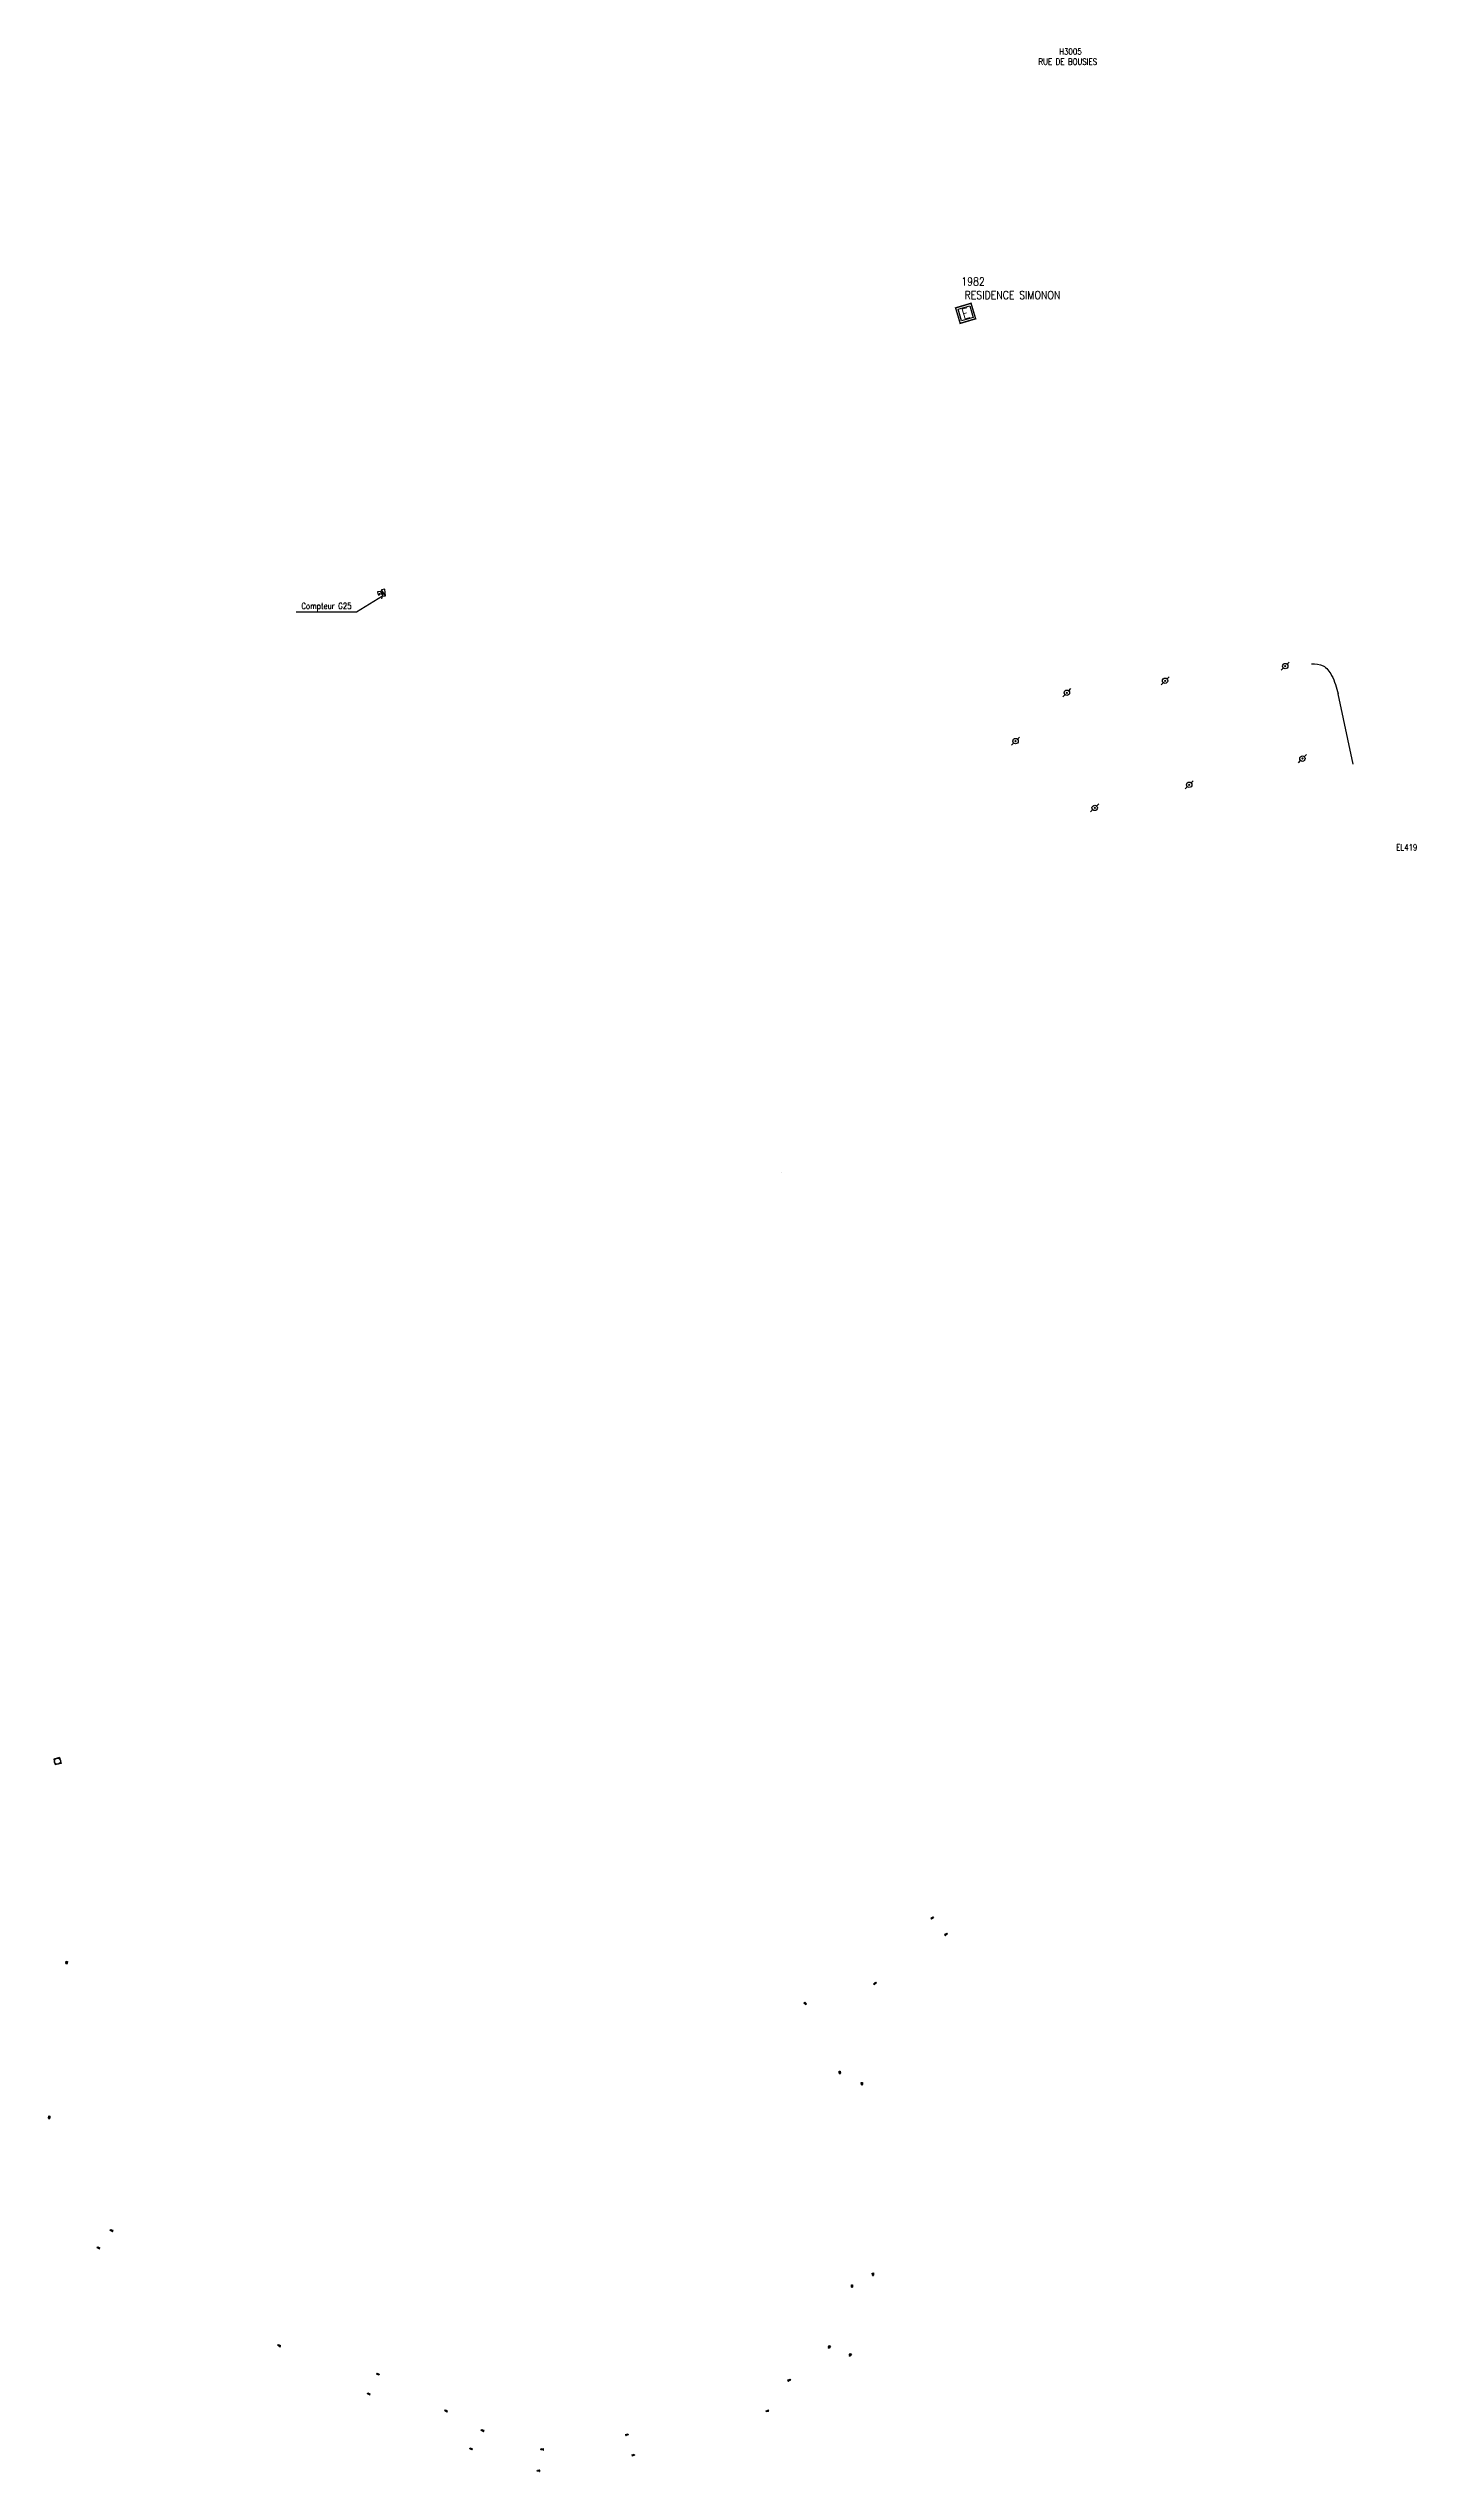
# Model space of a CAD drawing. Header units: millimetres. Extents: x 116000 to 116971, y 129059 to 129946.
# Drawn here: x 116632 to 116971, y 129059 to 129660 of the extents above; entities that cross this region are included whole.
import ezdxf
from ezdxf.enums import TextEntityAlignment as Align

# ---------------------------------------------------------------- set-up
doc = ezdxf.new("R2010")
doc.units = ezdxf.units.MM
doc.layers.get('0').update_dxf_attribs({"linetype": 'CONTINUOUS'})
for name, color, linetype in [('G_210', 7, 'CONTINUOUS'), ('M_200', 7, 'CONTINUOUS'), ('W0008', 7, 'CONTINUOUS'), ('W0100', 7, 'CONTINUOUS'), ('w0400', 7, 'CONTINUOUS'), ('W0420', 7, 'CONTINUOUS'), ('W0432', 7, 'CONTINUOUS'), ('W0473', 7, 'CONTINUOUS')]:
    doc.layers.add(name, color=color, linetype=linetype)
doc.styles.add('M_ROMANS', font='ROMANS.shx', dxfattribs={"width": 0.75})
doc.styles.get("Standard").update_dxf_attribs({"font": 'romans.shx', "width": 0.85})
doc.dimstyles.get("Standard").update_dxf_attribs({"dimtxt": 1.5, "dimasz": 1, "dimexe": 1.25, "dimexo": 0.625, "dimgap": 0.25, "dimtad": 2, "dimzin": 0, "dimdsep": 46, "dimtxsty": 'Standard', "dimblk1": 'OBLIQUE', "dimblk2": 'OBLIQUE', "dimsah": 1, "dimcen": -0.5, "dimse1": 1, "dimse2": 1, "dimadec": 0, "dimazin": 0, "dimtfac": 1, "dimtofl": 0, "dimtmove": 2, "dimatfit": 3, "dimldrblk": 'OBLIQUE', "dimfxl": 0, "dimtolj": 1, "dimtzin": 0, "dimarcsym": 0})

# ---------------------------------------------------------------- blocks, each defined once
blk = doc.blocks.new('M_200_56')
at = {"color": 0, "linetype": 'Continuous', "const_width": 0.35, "flags": 128}
blk.add_lwpolyline([(2, 2), (2, -2), (-2, -2), (-2, 2)], close=True, dxfattribs=at)
at = {"color": 0, "linetype": 'Continuous'}
blk.add_lwpolyline([(-1.5, 1.5), (1.5, 1.5), (1.5, -1.5), (-1.5, -1.5)], close=True, dxfattribs=at)
at = {"color": 0, "linetype": 'Continuous', "width": 0.85}
blk.add_text('E', height=2.5, dxfattribs=at).set_placement((0, 0), align=Align.MIDDLE_CENTER)
for tag, p in [('NUM', (0, 15.06)), ('NOM', (0, 8.65))]:
    blk.add_attdef(tag, text='', height=4, dxfattribs=at).set_placement(p, align=Align.MIDDLE)
at = {"color": 0, "linetype": 'Continuous', "style": 'M_ROMANS', "width": 0.75, "flags": 3}
for tag, p in [('DEF_LEG', (-0.13, -4.99)), ('DEF_COUP', (-0.13, -7.49)), ('DEF_TYPE', (-0.13, -9.99))]:
    blk.add_attdef(tag, text='', height=1.2, dxfattribs=at).set_placement(p, align=Align.MIDDLE)
blk = doc.blocks.new('T473')
for p, q in [((-0.166667, 0.166667), (0.166667, -0.166667)), ((-0.166667, -0.166667), (0.166667, 0.166667)), ((0.500001, 0.500001), (1.000002, 1.000002)), ((-1.000002, -1.000002), (-0.500001, -0.500001))]:
    blk.add_line(p, q)
blk.add_ellipse((0, 0), major_axis=(0.471405, 0.471405), ratio=1, start_param=5.4977871438, end_param=11.780972451)
blk = doc.blocks.new('T400')
at = {"color": 0, "linetype": 'ByBlock', "lineweight": -2}
for p, q in [((-0.15, -0.25), (-0.15, 0.3)), ((-0.15, 0.3), (0.15, 0.3)), ((-0.15, 0.15), (0.15, 0.15)), ((-0.15, 0), (0.15, 0)), ((0.15, 0.3), (0.15, -0.25)), ((-0.15, -0.15), (0.15, -0.15)), ((-0.15, -0.25), (-0.15, -0.3)), ((-0.15, -0.3), (0.15, -0.3)), ((0.15, -0.3), (0.15, -0.25))]:
    blk.add_line(p, q, dxfattribs=at)
blk = doc.blocks.new('*U10')
at = {"flags": 128}
for points in [[(0.8, 0.8), (-0.8, 0.8)], [(-0.8, 0.8), (-0.8, 0)], [(0.8, 0.8), (-0.8, 0)], [(-0.8, 0), (0.8, 0)], [(0.8, 0), (0.8, 0.8)], [(-0.41, -0.25), (-0.41, -1.05)], [(-0.41, -1.05), (0.39, -1.05)], [(-0.4, -0.25), (0.4, -0.25)], [(-0.01, -0.65), (0.39, -0.65)], [(0.39, -1.05), (0.39, -0.65)]]:
    blk.add_lwpolyline(points, dxfattribs=at)
blk = doc.blocks.new('T420')
for p, q in [((0.75, 0.75), (-0.75, 0.75)), ((-0.75, 0.75), (-0.75, -0.75)), ((0.75, 0.75), (0.75, -0.75)), ((0.75, -0.75), (-0.75, -0.75))]:
    blk.add_line(p, q)
blk.add_ellipse((0, 0), major_axis=(-0.53, 0.53), ratio=1, start_param=3.926991, end_param=10.210176)
blk = doc.blocks.new('_OBLIQUE')
at = {"color": 0, "linetype": 'ByBlock'}
blk.add_line((-0.5, -0.5), (0.5, 0.5), dxfattribs=at)

msp = doc.modelspace()

# ---------------------------------------------------------------- linework, layer by layer
at = {"layer": 'W0008', "color": 252, "flags": 128}
msp.add_lwpolyline([(116955.47, 129482.52), (116951.72, 129499.91)], dxfattribs=at)
at = {"layer": 'W0008', "color": 252}
msp.add_spline([(116945.08, 129507.4), (116947.99, 129506.89), (116950.1, 129504.5), (116951.72, 129499.91)], degree=3, dxfattribs=at)
at = {"layer": 'W0100', "color": 252, "flags": 128}
msp.add_lwpolyline([(116813.85, 129381.31), (116813.86, 129381.27)], dxfattribs=at)

# ---------------------------------------------------------------- block references
at = {"layer": 'M_200'}
ref = msp.add_blockref('M_200_56', (116859.39, 129594.25), dxfattribs=dict(at, rotation=16.59211639412919))
ref.add_attrib('NUM', '1982', dxfattribs={"layer": '0', "color": 0, "linetype": 'Continuous', "height": 2, "width": 0.85}).set_placement((116861.23, 129602.15), align=Align.MIDDLE)
ref.add_attrib('NOM', 'RESIDENCE SIMONON', dxfattribs={"layer": '0', "color": 0, "linetype": 'Continuous', "height": 2, "width": 0.85}).set_placement((116871, 129598.77), align=Align.MIDDLE)
at = {"layer": 'w0400'}
for p, rotation in [((116851.09, 129196.49), 306.6188837599719), ((116854.5, 129192.43), 305.8016873714885), ((116636.57, 129185.44), 353.1314964660642), ((116836.92, 129180.24), 311.1500191879897), ((116819.64, 129175.27), 42.72956281792074), ((116828.18, 129158.23), 3.384061697861438), ((116833.68, 129155.4), 3.660588888623621), ((116632.25, 129147.08), 354.625025747218), ((116647.74, 129118.97), 61.88153118294327), ((116644.5, 129114.69), 60.67203263245869), ((116831.23, 129105.24), 359.0241795244149), ((116836.41, 129108.16), 2.548005712346899), ((116689.28, 129090.45), 61.41463812062092), ((116825.6, 129090.16), 326.6604464738965), ((116830.81, 129088.21), 326.6604464738965), ((116713.73, 129083.38), 241.2689724991966), ((116815.62, 129081.88), 296.6606865199088), ((116711.46, 129078.48), 61.40850460702062), ((116730.64, 129074.26), 61.17345913304865), ((116739.69, 129069.41), 63.82379109587358), ((116810.25, 129074.27), 108.0374752456684), ((116736.82, 129064.87), 62.23006708247062), ((116754.45, 129064.76), 84.64198912248455), ((116775.41, 129068.38), 288.1385228831908), ((116776.97, 129063.32), 288.3308865107857), ((116753.54, 129059.44), 82.82853792684716)]:
    msp.add_blockref('T400', p, dxfattribs=dict(at, rotation=rotation))
at = {"layer": 'W0420', "color": 252, "rotation": 15.31031903969458}
msp.add_blockref('T420', (116634.3, 129235.32), dxfattribs=at)
at = {"layer": 'W0432', "rotation": 276.66288296211}
msp.add_blockref('*U10', (116714.75, 129524.95), dxfattribs=at)
at = {"layer": 'W0473'}
for p in [(116908.83, 129503.17), (116938.61, 129506.8), (116884.49, 129500.21), (116871.77, 129488.2), (116942.87, 129483.86), (116914.8, 129477.38), (116891.38, 129471.64)]:
    msp.add_blockref('T473', p, dxfattribs=at)

# ---------------------------------------------------------------- texts
at = {"layer": 'G_210', "color": 252, "linetype": 'Continuous', "width": 0.85}
for s, p in [('H3005', (116882.58, 129658.41)), ('RUE DE BOUSIES', (116877.44, 129655.88))]:
    msp.add_text(s, height=1.5, dxfattribs=at).set_placement(p)
at = {"layer": 'M_200', "linetype": 'Continuous', "width": 0.85}
msp.add_text('EL419', height=1.5, dxfattribs=at).set_placement((116966.12, 129461.12))
at = {"layer": 'W0432', "color": 252, "linetype": 'Continuous', "insert": (116707.21, 129520.46), "char_height": 1.5, "attachment_point": 9}
msp.add_mtext('\\A1;Compteur G25', dxfattribs=at)

# ---------------------------------------------------------------- leaders
at = {"layer": 'W0432', "color": 252, "linetype": 'Continuous', "annotation_type": 0, "has_hookline": 1, "hookline_direction": 1, "text_width": 13.78}
msp.add_leader([(116714.84, 129524.15), (116708.46, 129520.21), (116707.46, 129520.21)], dimstyle='Standard', dxfattribs=at)

doc.saveas('drawing.dxf')
